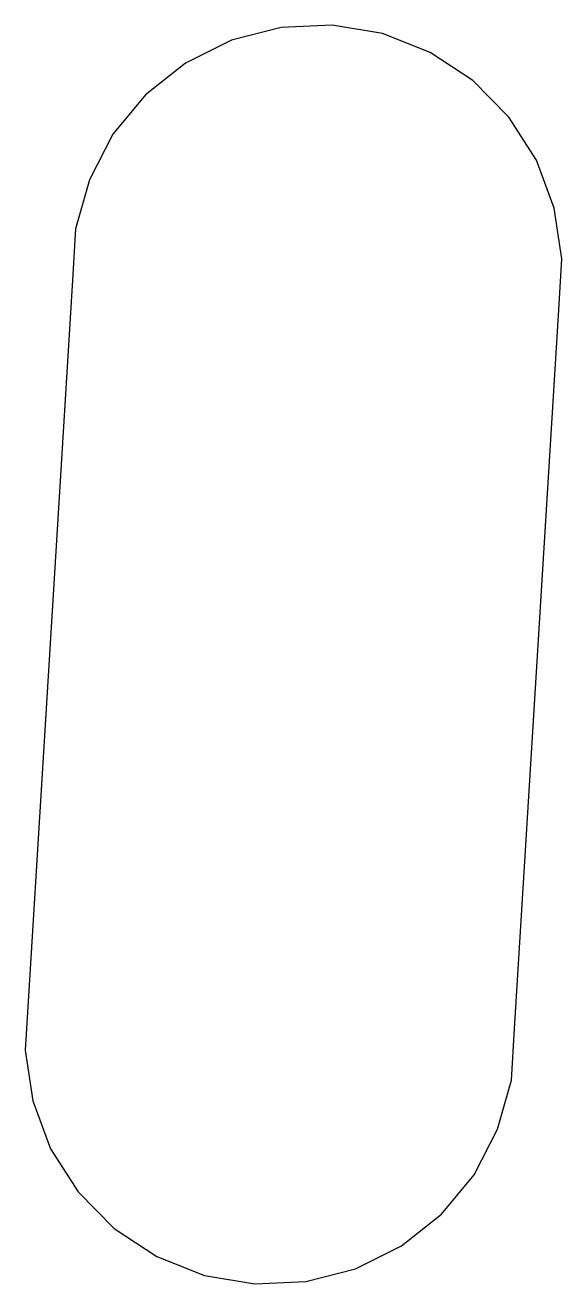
# Model space of a CAD drawing. Header units: metres. Extents: x -5 to 6, y -5 to 20.7.
import ezdxf

# ---------------------------------------------------------------- set-up
doc = ezdxf.new("R2010")
doc.units = ezdxf.units.M

msp = doc.modelspace()

# ---------------------------------------------------------------- linework, layer by layer
for p, q in [((0.22821, 20.6835), (-0.783813, 20.4221)), ((1.27252, 20.7289), (0.22821, 20.6835)), ((2.30344, 20.5562), (1.27252, 20.7289)), ((-0.783813, 20.4221), (-1.71939, 19.9559)), ((3.27589, 20.1728), (2.30344, 20.5562)), ((4.14742, 19.5957), (3.27589, 20.1728)), ((-1.71939, 19.9559), (-2.53757, 19.3053)), ((4.87988, 18.85), (4.14742, 19.5957)), ((-2.53757, 19.3053), (-3.20264, 18.4989)), ((5.44133, 17.9683), (4.87988, 18.85)), ((-3.20264, 18.4989), (-3.6855, 17.5719)), ((5.80717, 16.9891), (5.44133, 17.9683)), ((-3.6855, 17.5719), (-3.96507, 16.5647)), ((5.96144, 15.9553), (5.80717, 16.9891)), ((-3.96507, 16.5647), (-4.02913, 15.5213)), ((5.8974, 14.912), (5.96144, 15.9553)), ((-4.02913, 15.5213), (-4.99529, -0.216965)), ((4.99529, 0.216965), (5.8974, 14.912)), ((4.93123, -0.82634), (4.99529, 0.216965)), ((-4.99529, -0.216965), (-4.841, -1.25079)), ((4.65166, -1.83354), (4.93123, -0.82634)), ((-4.841, -1.25079), (-4.47517, -2.22997)), ((4.16881, -2.76062), (4.65166, -1.83354)), ((-4.47517, -2.22997), (-3.91373, -3.11168)), ((3.50372, -3.56703), (4.16881, -2.76062)), ((-3.91373, -3.11168), (-3.18126, -3.85739)), ((2.68555, -4.21754), (3.50372, -3.56703)), ((-3.18126, -3.85739), (-2.30974, -4.43452)), ((1.74997, -4.68375), (2.68555, -4.21754)), ((-2.30974, -4.43452), (-1.33727, -4.81784)), ((-1.33727, -4.81784), (-0.306366, -4.9906)), ((0.73793, -4.94524), (1.74997, -4.68375)), ((-0.306366, -4.9906), (0.73793, -4.94524))]:
    msp.add_line(p, q)

doc.saveas('drawing.dxf')
